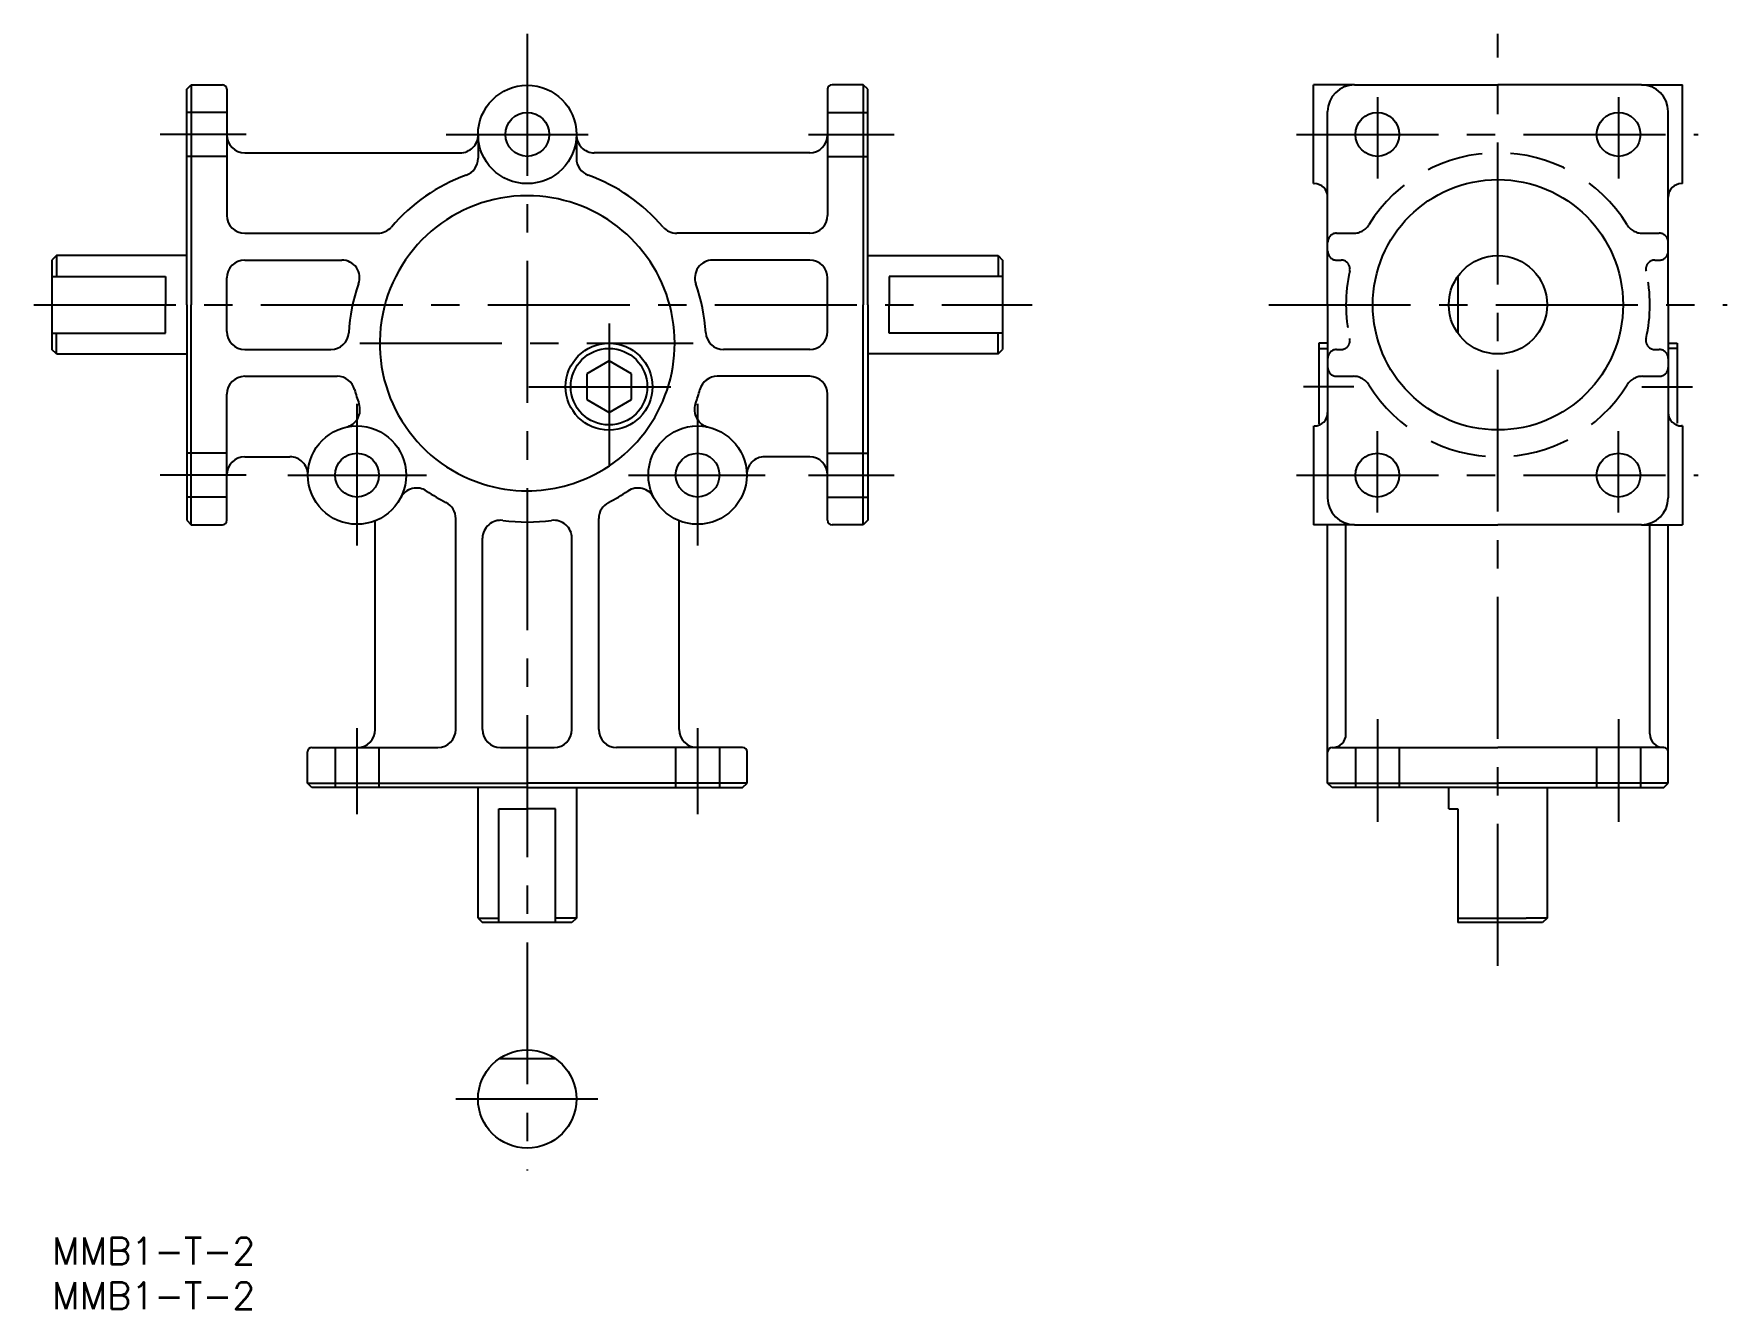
# Model space of a CAD drawing. Extents: x -2 to 187, y -8 to 135.
import ezdxf

# ---------------------------------------------------------------- set-up
doc = ezdxf.new("R2010")
doc.units = 0
doc.header["$LTSCALE"] = 0.5
doc.linetypes.add('CENTER', pattern=[50.8, 31.75, -6.35, 6.35, -6.35])
doc.linetypes.add('DASHED', pattern=[19.05, 12.7, -6.35])
for name, color, linetype in [('MSM_CENTER', 1, 'CENTER'), ('MSM_CONTINUOUS', 7, 'CONTINUOUS'), ('MSM_DASHED', 4, 'DASHED'), ('MSM_NARROW', 5, 'CONTINUOUS'), ('MSM_PART_NUMBER', 7, 'CONTINUOUS')]:
    doc.layers.add(name, color=color, linetype=linetype)
doc.styles.get("Standard").update_dxf_attribs({"font": 'txt.shx', "height": 3, "bigfont": 'bigfont.shx'})

# ---------------------------------------------------------------- blocks, each defined once
blk = doc.blocks.new('*U33')
at = {"layer": 'MSM_PART_NUMBER'}
blk.add_text('MMB1-T-2', height=3, dxfattribs=at).set_placement((0, -3))
blk = doc.blocks.new('*U34')
at = {"layer": 'MSM_PART_NUMBER'}
blk.add_text('MMB1-T-2', height=3, dxfattribs=at).set_placement((0, -8))

msp = doc.modelspace()

# ---------------------------------------------------------------- linework, layer by layer
at = {"layer": 'MSM_CENTER'}
for p, q in [((53.18, 134.62), (53.18, 7.5)), ((161.78, 30.39), (161.78, 134.62)), ((148.29, 127.55), (148.29, 118.46)), ((175.27, 127.55), (175.27, 118.46)), ((21.73, 123.37), (12.12, 123.37)), ((44.11, 123.37), (62.36, 123.37)), ((84.63, 123.37), (94.24, 123.37)), ((139.24, 123.37), (184.2, 123.37)), ((-2.02, 104.32), (109.67, 104.32)), ((136.14, 104.32), (187.42, 104.32)), ((62.33, 102.24), (62.33, 86.43)), ((34.45, 100.02), (71.75, 100.02)), ((53.36, 95.16), (70.56, 95.16)), ((145.67, 95.16), (140.01, 95.16)), ((177.89, 95.16), (183.55, 95.16)), ((34.13, 93.26), (34.13, 75.4)), ((72.23, 93.26), (72.23, 75.4)), ((148.29, 81.08), (148.29, 90.17)), ((175.27, 81.08), (175.27, 90.17)), ((21.73, 85.27), (12.12, 85.27)), ((26.4, 85.27), (41.92, 85.27)), ((64.51, 85.27), (79.8, 85.27)), ((84.63, 85.27), (94.24, 85.27)), ((139.24, 85.27), (184.2, 85.27)), ((34.13, 56.97), (34.13, 47.36)), ((72.23, 56.97), (72.23, 47.36)), ((148.29, 57.96), (148.29, 46.49)), ((175.27, 57.96), (175.27, 46.49)), ((45.19, 15.5), (61.18, 15.5))]:
    msp.add_line(p, q, dxfattribs=at)
at = {"layer": 'MSM_CONTINUOUS'}
for p, q in [((15.08, 128.42), (15.58, 128.92)), ((15.58, 128.92), (19.08, 128.92)), ((15.58, 128.92), (15.58, 104.32)), ((90.78, 128.92), (87.28, 128.92)), ((91.28, 128.42), (90.78, 128.92)), ((90.78, 128.92), (90.78, 104.32)), ((141.14, 117.87), (141.14, 128.92)), ((145.73, 128.92), (141.14, 128.92)), ((145.73, 128.92), (161.78, 128.92)), ((177.83, 128.92), (161.78, 128.92)), ((177.83, 128.92), (182.42, 128.92)), ((182.42, 117.87), (182.42, 128.92)), ((15.08, 104.32), (15.08, 128.42)), ((19.58, 128.42), (19.58, 114.32)), ((86.78, 128.42), (86.78, 114.32)), ((91.28, 104.32), (91.28, 128.42)), ((142.73, 104.32), (142.73, 125.92)), ((180.83, 104.32), (180.83, 125.92)), ((47.68, 123.37), (47.68, 120.7)), ((47.68, 123.33), (47.68, 120.7)), ((58.68, 123.37), (58.68, 120.7)), ((58.68, 123.33), (58.68, 120.7)), ((21.58, 121.32), (45.68, 121.32)), ((84.78, 121.32), (60.68, 121.32)), ((141.14, 117.87), (141.23, 117.87)), ((182.42, 117.87), (182.33, 117.87)), ((21.58, 112.32), (36.46, 112.32)), ((84.78, 112.32), (69.9, 112.32)), ((0.5, 109.82), (0, 109.32)), ((0, 109.32), (0, 99.32)), ((15.08, 109.82), (0.5, 109.82)), ((0.5, 109.82), (0.5, 107.48)), ((21.58, 109.32), (32.43, 109.32)), ((84.78, 109.32), (73.93, 109.32)), ((91.28, 109.82), (105.86, 109.82)), ((105.86, 109.82), (106.36, 109.32)), ((105.86, 109.82), (105.86, 107.48)), ((106.36, 109.32), (106.36, 99.32)), ((0, 107.48), (12.7, 107.48)), ((12.7, 107.48), (12.7, 104.32)), ((19.58, 101.32), (19.58, 107.32)), ((86.78, 101.32), (86.78, 107.32)), ((106.36, 107.48), (93.66, 107.48)), ((93.66, 107.48), (93.66, 104.32)), ((157.28, 107.48), (157.28, 101.22)), ((12.7, 101.15), (12.7, 104.32)), ((15.08, 104.32), (15.08, 80.22)), ((15.58, 79.72), (15.58, 104.32)), ((90.78, 79.72), (90.78, 104.32)), ((91.28, 104.32), (91.28, 80.22)), ((93.66, 101.15), (93.66, 104.32)), ((142.73, 104.32), (142.73, 82.72)), ((180.83, 104.32), (180.83, 82.72)), ((0, 101.15), (12.7, 101.15)), ((0.5, 98.82), (0.5, 101.15)), ((106.36, 101.15), (93.66, 101.15)), ((105.86, 98.82), (105.86, 101.15)), ((0.5, 98.82), (0, 99.32)), ((0.5, 98.82), (15.08, 98.82)), ((21.58, 99.32), (31.22, 99.32)), ((84.78, 99.32), (75.14, 99.32)), ((105.86, 98.82), (91.28, 98.82)), ((105.86, 98.82), (106.36, 99.32)), ((142.73, 100.03), (141.73, 100.03)), ((141.73, 100.03), (141.73, 95.16)), ((180.83, 100.03), (181.83, 100.03)), ((181.83, 100.03), (181.83, 95.16)), ((62.33, 98.05), (59.83, 96.61)), ((64.83, 96.61), (62.33, 98.05)), ((21.58, 96.32), (31.93, 96.32)), ((59.83, 96.61), (59.83, 93.72)), ((64.83, 93.72), (64.83, 96.61)), ((84.78, 96.32), (74.43, 96.32)), ((141.73, 95.16), (141.73, 91.01)), ((181.83, 95.16), (181.83, 91.07)), ((19.58, 80.22), (19.58, 94.32)), ((59.83, 93.72), (62.33, 92.28)), ((62.33, 92.28), (64.83, 93.72)), ((86.78, 80.22), (86.78, 94.32)), ((141.14, 90.77), (141.14, 79.72)), ((181.83, 90.88), (181.75, 90.88)), ((182.42, 90.77), (182.33, 90.77)), ((182.42, 90.77), (182.42, 79.72)), ((21.58, 87.32), (26.63, 87.32)), ((84.78, 87.32), (79.73, 87.32)), ((15.08, 80.22), (15.58, 79.72)), ((15.58, 79.72), (19.08, 79.72)), ((36.18, 56.82), (36.18, 80.16)), ((45.18, 56.82), (45.18, 80.42)), ((61.18, 56.82), (61.18, 80.42)), ((70.18, 56.82), (70.18, 80.16)), ((90.78, 79.72), (87.28, 79.72)), ((91.28, 80.22), (90.78, 79.72)), ((145.73, 79.72), (141.14, 79.72)), ((142.73, 50.82), (142.73, 79.72)), ((144.78, 56.32), (144.78, 79.72)), ((145.73, 79.72), (161.78, 79.72)), ((177.83, 79.72), (161.78, 79.72)), ((177.83, 79.72), (182.42, 79.72)), ((178.78, 56.32), (178.78, 79.72)), ((180.83, 50.82), (180.83, 79.72)), ((48.18, 56.82), (48.18, 78.22)), ((58.18, 56.82), (58.18, 78.22)), ((28.58, 50.82), (28.58, 54.32)), ((29.08, 54.82), (43.18, 54.82)), ((50.18, 54.82), (56.18, 54.82)), ((77.28, 54.82), (63.18, 54.82)), ((77.78, 50.82), (77.78, 54.32)), ((143.23, 54.82), (161.78, 54.82)), ((180.33, 54.82), (161.78, 54.82)), ((28.58, 50.82), (53.18, 50.82)), ((29.08, 50.32), (28.58, 50.82)), ((53.18, 50.32), (29.08, 50.32)), ((47.68, 35.74), (47.68, 50.32)), ((77.78, 50.82), (53.18, 50.82)), ((53.18, 50.32), (77.28, 50.32)), ((58.68, 50.32), (58.68, 35.74)), ((77.28, 50.32), (77.78, 50.82)), ((143.23, 50.32), (142.73, 50.82)), ((142.73, 50.82), (161.78, 50.82)), ((161.78, 50.32), (143.23, 50.32)), ((156.28, 47.94), (156.28, 50.32)), ((180.83, 50.82), (161.78, 50.82)), ((161.78, 50.32), (180.33, 50.32)), ((167.28, 50.32), (167.28, 35.74)), ((180.33, 50.32), (180.83, 50.82)), ((50.02, 35.24), (50.02, 47.94)), ((50.02, 47.94), (53.18, 47.94)), ((56.34, 47.94), (53.18, 47.94)), ((56.34, 35.24), (56.34, 47.94)), ((156.28, 47.94), (157.28, 47.94)), ((157.28, 47.94), (157.28, 35.24)), ((47.68, 35.74), (48.18, 35.24)), ((47.68, 35.74), (50.02, 35.74)), ((58.18, 35.24), (48.18, 35.24)), ((58.68, 35.74), (56.34, 35.74)), ((58.68, 35.74), (58.18, 35.24)), ((157.28, 35.74), (164.94, 35.74)), ((166.78, 35.24), (157.28, 35.24)), ((167.28, 35.74), (164.94, 35.74)), ((167.28, 35.74), (166.78, 35.24)), ((56.34, 20), (50.08, 20))]:
    msp.add_line(p, q, dxfattribs=at)
for centre, radius in [((53.18, 123.37), 5.5), ((53.18, 123.37), 5.5), ((53.18, 123.37), 2.45), ((53.18, 123.37), 2.45), ((148.29, 123.37), 2.45), ((175.27, 123.37), 2.45), ((161.78, 104.32), 14), ((161.78, 104.32), 5.5), ((62.33, 95.16), 4.86), ((34.13, 85.27), 5.5), ((72.23, 85.27), 5.5), ((34.13, 85.27), 2.45), ((72.23, 85.27), 2.45), ((148.29, 85.27), 2.45), ((175.27, 85.27), 2.45), ((53.18, 15.5), 5.5)]:
    msp.add_circle(centre, radius, dxfattribs=at)
for centre, radius, start, end in [((19.08, 128.42), 0.5, 0, 90), ((87.28, 128.42), 0.5, 90, 180), ((145.73, 125.92), 3, 90, 180), ((177.83, 125.92), 3, 0, 90), ((21.58, 123.32), 2, 180, 270), ((45.68, 123.32), 2, 270, 0.382), ((60.68, 123.32), 2, 179.618, 270), ((84.78, 123.32), 2, 270, 0), ((45.68, 120.7), 2, 289.9323, 0), ((45.68, 120.7), 2, 289.9319, 0), ((60.68, 120.7), 2, 180, 250.0681), ((60.68, 120.7), 2, 180, 250.0677), ((53.18, 100.02), 20, 109.9319, 139.4584), ((53.18, 100.02), 20, 40.5416, 70.0681), ((141.23, 116.37), 1.5, 0, 90), ((182.33, 116.37), 1.5, 90, 180), ((53.18, 100.02), 16.5, 90, 252.3603), ((53.18, 100.02), 16.5, 299.0025, 90), ((21.58, 114.32), 2, 180, 270), ((84.78, 114.32), 2, 270, 0), ((36.46, 114.32), 2, 270, 319.4584), ((69.9, 114.32), 2, 220.5416, 270), ((21.58, 107.32), 2, 90, 180), ((32.43, 107.32), 2, 340.6208, 90), ((73.93, 107.32), 2, 90, 199.3792), ((84.78, 107.32), 2, 0, 90), ((53.18, 100.02), 20, 160.6208, 176.6124), ((53.18, 100.02), 20, 3.3876, 19.3792), ((21.58, 101.32), 2, 180, 270), ((31.22, 101.32), 2, 270, 356.6124), ((75.14, 101.32), 2, 183.3876, 270), ((84.78, 101.32), 2, 270, 0), ((21.58, 94.32), 2, 90, 180), ((31.93, 94.32), 2, 15.0161, 90), ((53.18, 100.02), 20, 195.0161, 199.7523), ((53.18, 100.02), 20, 340.2477, 344.9839), ((74.43, 94.32), 2, 90, 164.9839), ((84.78, 94.32), 2, 0, 90), ((32.47, 92.58), 2, 282.7527, 19.7523), ((73.89, 92.58), 2, 160.2477, 257.2473), ((141.23, 92.27), 1.5, 270, 0), ((182.33, 92.27), 1.5, 180, 270), ((21.58, 85.32), 2, 90, 180), ((26.63, 85.32), 2, 359.618, 90), ((79.73, 85.32), 2, 90, 180.382), ((84.78, 85.32), 2, 0, 90), ((53.18, 100.02), 16.5, 270, 299.0025), ((40.8, 81.83), 2, 55.7473, 152.747), ((53.18, 100.02), 20, 235.7473, 242.9643), ((53.18, 100.02), 16.5, 252.3603, 270), ((53.18, 100.02), 20, 297.0357, 304.2527), ((65.56, 81.83), 2, 27.253, 124.2527), ((43.18, 80.42), 2, 0, 62.9643), ((63.18, 80.42), 2, 117.0357, 180), ((145.73, 82.72), 3, 180, 270), ((177.83, 82.72), 3, 270, 0), ((19.08, 80.22), 0.5, 270, 0), ((50.18, 78.22), 2, 82.1625, 180), ((53.18, 100.02), 20, 262.1625, 277.8375), ((56.18, 78.22), 2, 0, 97.8375), ((87.28, 80.22), 0.5, 180, 270), ((34.18, 56.82), 2, 270, 0), ((43.18, 56.82), 2, 270, 0), ((50.18, 56.82), 2, 180, 270), ((56.18, 56.82), 2, 270, 0), ((63.18, 56.82), 2, 180, 270), ((72.18, 56.82), 2, 180, 270), ((143.28, 56.32), 1.5, 270, 0), ((180.28, 56.32), 1.5, 180, 270), ((29.08, 54.32), 0.5, 90, 180), ((77.28, 54.32), 0.5, 0, 90), ((143.23, 54.32), 0.5, 90, 180), ((180.33, 54.32), 0.5, 0, 90)]:
    msp.add_arc(centre, radius, start, end, dxfattribs=at)
at = {"layer": 'MSM_DASHED'}
for p, q in [((19.58, 125.82), (15.08, 125.82)), ((86.78, 125.82), (91.28, 125.82)), ((19.58, 120.92), (15.08, 120.92)), ((86.78, 120.92), (91.28, 120.92)), ((143.73, 112.32), (145.63, 112.32)), ((177.94, 112.32), (179.83, 112.32)), ((143.73, 109.32), (144.23, 109.32)), ((179.33, 109.32), (179.83, 109.32)), ((143.73, 99.32), (144.23, 99.32)), ((179.33, 99.32), (179.83, 99.32)), ((143.73, 96.32), (145.63, 96.32)), ((177.94, 96.32), (179.83, 96.32)), ((19.58, 87.72), (15.08, 87.72)), ((86.78, 87.72), (91.28, 87.72)), ((19.58, 82.82), (15.08, 82.82)), ((86.78, 82.82), (91.28, 82.82)), ((31.68, 54.82), (31.68, 50.32)), ((36.58, 54.82), (36.58, 50.32)), ((69.78, 54.82), (69.78, 50.32)), ((74.68, 54.82), (74.68, 50.32)), ((145.84, 54.82), (145.84, 50.32)), ((150.74, 54.82), (150.74, 50.32)), ((172.82, 54.82), (172.82, 50.32)), ((177.72, 54.82), (177.72, 50.32))]:
    msp.add_line(p, q, dxfattribs=at)
for centre, radius, start, end in [((161.78, 104.32), 17, 31.7569, 148.2431), ((143.73, 111.32), 1, 90, 180), ((145.63, 114.32), 2, 270, 328.2431), ((177.94, 114.32), 2, 211.7569, 270), ((179.83, 111.32), 1, 0, 90), ((143.73, 110.32), 1, 180, 270), ((179.83, 110.32), 1, 270, 0), ((144.23, 108.32), 1, 347.1604, 90), ((161.78, 104.32), 17, 167.1604, 192.8396), ((179.33, 108.32), 1, 90, 192.8396), ((161.78, 104.32), 17, 347.1604, 12.8396), ((144.23, 100.32), 1, 270, 12.8396), ((179.33, 100.32), 1, 167.1604, 270), ((143.73, 98.32), 1, 90, 180), ((179.83, 98.32), 1, 0, 90), ((143.73, 97.32), 1, 180, 270), ((179.83, 97.32), 1, 270, 0), ((145.63, 94.32), 2, 31.7569, 90), ((161.78, 104.32), 17, 211.7569, 328.2431), ((177.94, 94.32), 2, 90, 148.2431)]:
    msp.add_arc(centre, radius, start, end, dxfattribs=at)
at = {"layer": 'MSM_NARROW'}
for p, q in [((141.73, 99.45), (142.73, 99.45)), ((181.83, 99.45), (180.83, 99.45))]:
    msp.add_line(p, q, dxfattribs=at)
msp.add_circle((62.33, 95.16), 4.28, dxfattribs=at)

# ---------------------------------------------------------------- block references
at = {"layer": 'MSM_CONTINUOUS'}
for name in ['*U33', '*U34']:
    msp.add_blockref(name, (0, 0), dxfattribs=at)

doc.saveas('drawing.dxf')
